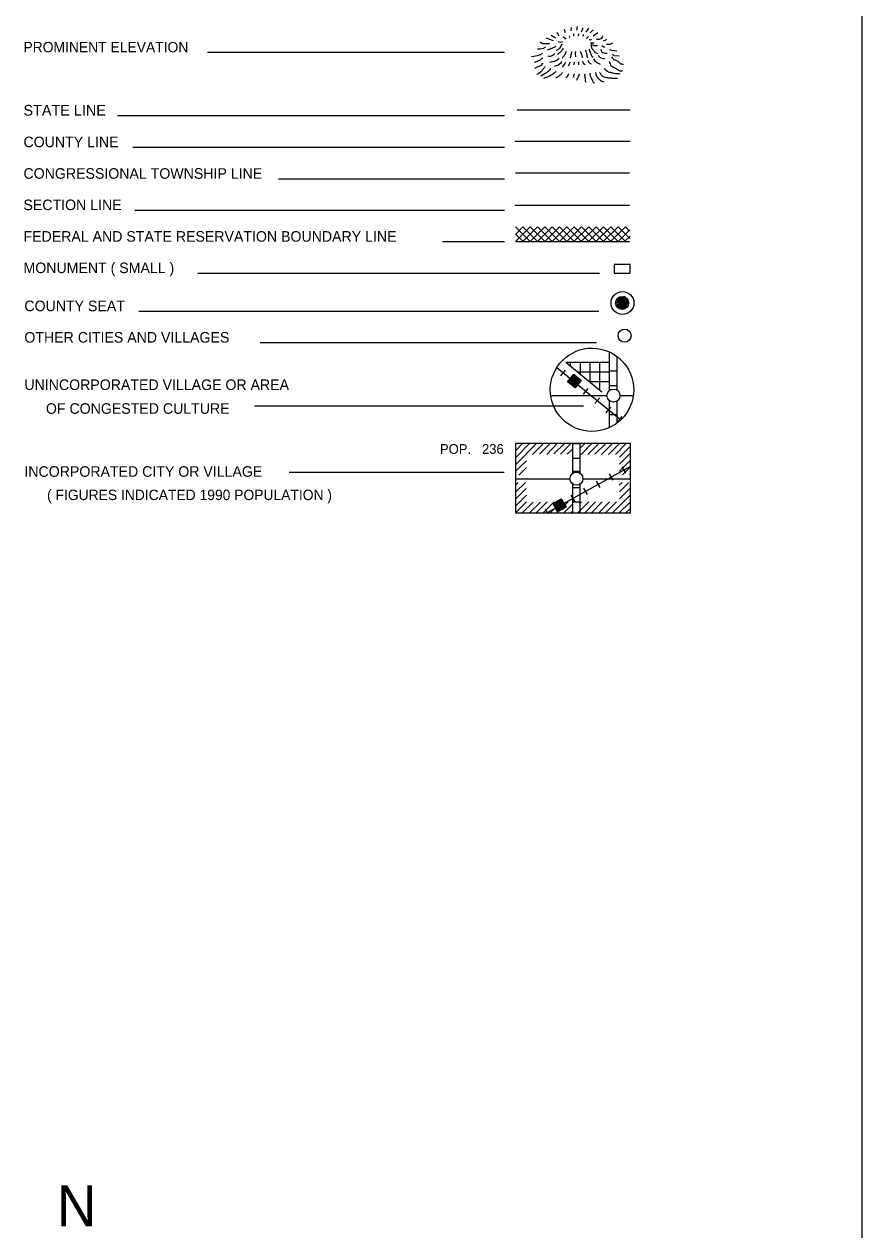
# Model space of a CAD drawing. Extents: x 2058110 to 2407976, y 16174948 to 16550910.
# Drawn here: x 2370886 to 2405235, y 16258636 to 16308091 of the extents above; entities that cross this region are included whole.
import ezdxf

# ---------------------------------------------------------------- set-up
doc = ezdxf.new("R2010")
doc.units = 0
for name, color, linetype in [('L12', 7, 'Continuous'), ('L23', 7, 'Continuous'), ('L25', 7, 'Continuous')]:
    doc.layers.add(name, color=color, linetype=linetype)

msp = doc.modelspace()

# ---------------------------------------------------------------- linework, layer by layer
at = {"layer": 'L12'}
for p, q in [((2392476, 16292852), (2394778, 16292852)), ((2395322, 16292852), (2395860, 16292852)), ((2391019, 16289441), (2393263, 16289441)), ((2393801, 16289441), (2395702, 16289441))]:
    msp.add_line(p, q, dxfattribs=at)
at = {"layer": 'L23'}
for p, q in [((2405235, 16359060), (2405235, 16179302)), ((2378405, 16306935), (2390580, 16306935)), ((2374720, 16304337), (2390580, 16304337)), ((2391103, 16304574), (2395734, 16304574)), ((2391003, 16303286), (2395734, 16303286)), ((2375337, 16303043), (2390580, 16303043)), ((2391035, 16301992), (2395702, 16301992)), ((2381319, 16301749), (2390580, 16301749)), ((2375422, 16300461), (2390580, 16300461)), ((2391003, 16300667), (2395702, 16300667)), ((2391035, 16299775), (2391636, 16299178)), ((2391035, 16299479), (2391330, 16299183)), ((2391045, 16299183), (2391636, 16299775)), ((2391045, 16299479), (2391335, 16299775)), ((2391335, 16299775), (2391937, 16299178)), ((2391346, 16299183), (2391937, 16299775)), ((2391636, 16299775), (2392238, 16299178)), ((2391647, 16299183), (2392238, 16299775)), ((2391937, 16299775), (2392534, 16299178)), ((2391943, 16299183), (2392534, 16299775)), ((2392238, 16299775), (2392835, 16299178)), ((2392244, 16299183), (2392835, 16299775)), ((2392534, 16299775), (2393136, 16299178)), ((2392545, 16299183), (2393136, 16299775)), ((2392835, 16299775), (2393437, 16299178)), ((2392846, 16299183), (2393437, 16299775)), ((2393136, 16299775), (2393738, 16299178)), ((2393147, 16299183), (2393738, 16299775)), ((2393437, 16299775), (2394039, 16299178)), ((2393442, 16299183), (2394039, 16299775)), ((2393738, 16299775), (2394335, 16299178)), ((2393743, 16299183), (2394335, 16299775)), ((2394039, 16299775), (2394635, 16299178)), ((2394044, 16299183), (2394635, 16299775)), ((2394335, 16299775), (2394936, 16299178)), ((2394345, 16299183), (2394936, 16299775)), ((2394635, 16299775), (2395237, 16299178)), ((2394646, 16299183), (2395237, 16299775)), ((2394936, 16299775), (2395538, 16299178)), ((2394947, 16299183), (2395538, 16299775)), ((2395237, 16299775), (2395718, 16299294)), ((2395264, 16299199), (2395718, 16299653)), ((2395517, 16299183), (2395734, 16299394)), ((2395538, 16299775), (2395713, 16299600)), ((2390580, 16299167), (2388036, 16299167)), ((2391035, 16299178), (2395702, 16299178)), ((2378004, 16297879), (2394477, 16297879)), ((2375585, 16296316), (2394445, 16296316)), ((2380570, 16295028), (2394350, 16295028)), ((2394894, 16293084), (2394894, 16294642)), ((2395195, 16293084), (2395195, 16294457)), ((2392893, 16293660), (2393078, 16293892)), ((2393094, 16294225), (2394894, 16294225)), ((2393294, 16294077), (2393294, 16294225)), ((2393696, 16293734), (2393696, 16294225)), ((2394097, 16293433), (2394097, 16294225)), ((2394493, 16293084), (2394493, 16294225)), ((2394894, 16293876), (2395195, 16293876)), ((2393168, 16293417), (2393727, 16293475)), ((2393194, 16293443), (2393696, 16293491)), ((2393205, 16293401), (2393701, 16293449)), ((2393220, 16293470), (2393669, 16293517)), ((2393226, 16293375), (2393685, 16293428)), ((2393247, 16293502), (2393643, 16293544)), ((2393263, 16293528), (2393611, 16293570)), ((2393263, 16293354), (2393653, 16293391)), ((2393284, 16293560), (2393585, 16293586)), ((2393305, 16293586), (2393564, 16293607)), ((2393337, 16293618), (2393527, 16293634)), ((2393352, 16293644), (2393500, 16293649)), ((2393368, 16293290), (2393553, 16293528)), ((2393379, 16293665), (2393479, 16293676)), ((2393395, 16293692), (2393453, 16293692)), ((2393579, 16293824), (2394894, 16293824)), ((2394097, 16293428), (2394894, 16293428)), ((2393284, 16293333), (2393638, 16293370)), ((2393310, 16293311), (2393611, 16293343)), ((2393337, 16293285), (2393595, 16293317)), ((2393368, 16293259), (2393569, 16293285)), ((2393395, 16293243), (2393543, 16293259)), ((2393421, 16293216), (2393527, 16293227)), ((2393442, 16293201), (2393500, 16293201)), ((2393828, 16292910), (2394018, 16293142)), ((2394894, 16293274), (2395195, 16293274)), ((2380327, 16292440), (2393817, 16292440)), ((2394292, 16292535), (2394488, 16292757)), ((2394894, 16291543), (2394894, 16292636)), ((2395195, 16291727), (2395195, 16292636)), ((2394752, 16292150), (2394947, 16292382)), ((2394894, 16292076), (2395195, 16292076)), ((2395222, 16291770), (2395412, 16292002)), ((2393685, 16290692), (2393896, 16290909)), ((2391029, 16290587), (2391335, 16290904)), ((2391029, 16290307), (2391621, 16290904)), ((2391045, 16290032), (2391885, 16290882)), ((2391737, 16290444), (2392186, 16290893)), ((2392022, 16290450), (2392460, 16290893)), ((2392312, 16290444), (2392761, 16290904)), ((2392603, 16290460), (2393030, 16290882)), ((2392877, 16290450), (2393321, 16290904)), ((2393152, 16290450), (2393379, 16290666)), ((2393379, 16290893), (2393680, 16290893)), ((2393379, 16289673), (2393379, 16290893)), ((2393680, 16289684), (2393680, 16290893)), ((2393722, 16290444), (2394160, 16290893)), ((2393997, 16290434), (2394445, 16290893)), ((2394292, 16290450), (2394731, 16290893)), ((2394562, 16290444), (2395010, 16290893)), ((2394852, 16290444), (2395295, 16290893)), ((2395137, 16290444), (2395575, 16290893)), ((2395295, 16290328), (2395744, 16290777)), ((2395295, 16290043), (2395744, 16290492)), ((2391035, 16289753), (2391478, 16290185)), ((2393379, 16290291), (2393680, 16290291)), ((2395301, 16289758), (2395744, 16290212)), ((2395559, 16289673), (2395412, 16289932)), ((2395427, 16289599), (2395744, 16289927)), ((2381752, 16289716), (2390570, 16289716)), ((2391172, 16289594), (2391478, 16289911)), ((2393379, 16289753), (2393680, 16289753)), ((2395037, 16289383), (2394884, 16289642)), ((2395702, 16289599), (2395744, 16289642)), ((2391035, 16289182), (2391145, 16289293)), ((2391035, 16288892), (2391446, 16289293)), ((2391035, 16288607), (2391467, 16289050)), ((2393379, 16288042), (2393379, 16289224)), ((2393379, 16289092), (2393680, 16289092)), ((2393680, 16288042), (2393680, 16289224)), ((2393986, 16288802), (2393838, 16289061)), ((2394509, 16289092), (2394361, 16289351)), ((2395285, 16289182), (2395401, 16289293)), ((2395295, 16288908), (2395670, 16289283)), ((2395295, 16288617), (2395734, 16289061)), ((2391029, 16288042), (2391489, 16288491)), ((2391045, 16288332), (2391478, 16288765)), ((2391309, 16288042), (2391763, 16288485)), ((2391610, 16288052), (2392054, 16288485)), ((2391885, 16288042), (2392328, 16288491)), ((2392170, 16288042), (2392619, 16288491)), ((2392455, 16288052), (2392888, 16288485)), ((2392587, 16288390), (2392603, 16288443)), ((2392603, 16288358), (2392634, 16288459)), ((2392619, 16288332), (2392661, 16288475)), ((2392634, 16288311), (2392692, 16288490)), ((2392661, 16288269), (2392729, 16288517)), ((2392677, 16288232), (2392761, 16288533)), ((2392692, 16288211), (2392787, 16288549)), ((2392703, 16288174), (2392819, 16288559)), ((2392719, 16288026), (2393189, 16288501)), ((2392729, 16288142), (2392851, 16288586)), ((2392745, 16288110), (2392877, 16288591)), ((2392761, 16288084), (2392909, 16288617)), ((2392787, 16288100), (2392930, 16288586)), ((2392935, 16288216), (2392787, 16288485)), ((2392819, 16288116), (2392946, 16288559)), ((2392851, 16288137), (2392962, 16288517)), ((2392888, 16288153), (2392978, 16288491)), ((2392909, 16288168), (2392993, 16288459)), ((2393463, 16288512), (2393310, 16288776)), ((2393379, 16288491), (2393680, 16288491)), ((2393579, 16288036), (2394039, 16288501)), ((2393659, 16288411), (2393743, 16288491)), ((2393870, 16288052), (2394313, 16288491)), ((2394155, 16288042), (2394593, 16288491)), ((2394430, 16288036), (2394884, 16288491)), ((2394731, 16288058), (2395169, 16288491)), ((2395005, 16288042), (2395728, 16288776)), ((2395285, 16288042), (2395728, 16288485)), ((2392344, 16288052), (2392259, 16288195)), ((2392946, 16288184), (2393009, 16288432)), ((2392978, 16288211), (2393036, 16288401)), ((2393004, 16288216), (2393051, 16288369)), ((2393020, 16288052), (2393363, 16288390)), ((2393036, 16288232), (2393067, 16288343)), ((2393062, 16288253), (2393078, 16288311)), ((2393294, 16288036), (2393368, 16288116)), ((2395559, 16288042), (2395734, 16288211))]:
    msp.add_line(p, q, dxfattribs=at)
for points in [[(2392819, 16307600), (2392745, 16307743)], [(2393078, 16307737), (2393046, 16307875)], [(2393321, 16307817), (2393326, 16307959)], [(2393543, 16307843), (2393569, 16307996)], [(2393743, 16307780), (2393801, 16307943)], [(2393928, 16307758), (2394039, 16307927)], [(2394097, 16307737), (2394218, 16307853)], [(2394218, 16307611), (2394403, 16307753)], [(2392428, 16307278), (2392138, 16307278), (2392085, 16307325), (2392043, 16307362)], [(2392587, 16307410), (2392296, 16307521)], [(2392677, 16307510), (2392497, 16307626)], [(2394646, 16307410), (2394736, 16307442), (2394767, 16307468)], [(2394767, 16307262), (2394910, 16307262), (2395021, 16307325)], [(2392138, 16306892), (2392043, 16306829), (2391927, 16306787), (2391779, 16306760), (2391684, 16306750)], [(2392259, 16307146), (2392170, 16307088), (2392043, 16307061), (2391937, 16307061)], [(2394894, 16307051), (2394968, 16307024), (2395185, 16306993)], [(2395005, 16306861), (2395068, 16306808), (2395280, 16306792)], [(2392143, 16306702), (2392043, 16306613), (2391927, 16306560), (2391795, 16306518)], [(2392154, 16306486), (2392054, 16306386), (2391943, 16306333), (2391811, 16306269)], [(2395243, 16296844), (2395512, 16296918), (2395222, 16296833), (2395538, 16296892), (2395200, 16296786), (2395538, 16296870), (2395544, 16296876), (2395163, 16296759), (2395602, 16296844), (2395185, 16296712), (2395618, 16296791), (2395153, 16296643), (2395639, 16296760), (2395142, 16296559), (2395639, 16296701), (2395195, 16296543), (2395644, 16296659), (2395195, 16296474), (2395602, 16296601), (2395285, 16296432), (2395586, 16296543), (2395385, 16296416), (2395586, 16296496), (2395618, 16296617), (2395200, 16296517)], [(2392729, 16294008), (2395354, 16291859)], [(2393094, 16294225), (2394577, 16293010)], [(2392555, 16290893), (2391029, 16290893), (2391029, 16288042), (2395744, 16288042), (2395744, 16290893), (2392555, 16290893)], [(2392339, 16288058), (2395734, 16289943)]]:
    msp.add_lwpolyline(points, dxfattribs=at)
for points in [[(2395728, 16297879), (2395728, 16298233), (2395079, 16298233), (2395079, 16297879)], [(2393168, 16293417), (2393421, 16293729), (2393727, 16293475), (2393479, 16293169)], [(2392761, 16288084), (2392571, 16288427), (2392909, 16288617), (2393104, 16288274)]]:
    msp.add_lwpolyline(points, close=True, dxfattribs=at)
for centre, radius in [((2395420, 16296655), 469), ((2395402, 16296655), 269), ((2395506, 16295312), 269), ((2395047, 16292855), 269), ((2393530, 16289447), 269)]:
    msp.add_circle(centre, radius, dxfattribs=at)
msp.add_ellipse((2394170, 16293093), major_axis=(-10, -1709), ratio=0.999925, dxfattribs=at)
for points in [[(2392967, 16307267), (2392935, 16307252), (2392846, 16307109), (2392761, 16307035), (2392687, 16307003)], [(2392967, 16307378), (2392888, 16307341), (2392787, 16307368)], [(2393104, 16307468), (2393046, 16307526), (2392993, 16307558)], [(2393247, 16307542), (2393247, 16307595), (2393236, 16307600)], [(2393437, 16307600), (2393426, 16307653), (2393442, 16307700)], [(2393595, 16307611), (2393627, 16307653), (2393643, 16307695)], [(2393796, 16307595), (2393812, 16307621), (2393828, 16307669)], [(2393928, 16307510), (2394002, 16307553), (2394028, 16307584)], [(2394060, 16307463), (2394113, 16307452), (2394155, 16307468)], [(2394102, 16307336), (2394144, 16307325), (2394261, 16307325)], [(2394118, 16307246), (2394155, 16307125), (2394234, 16307009), (2394329, 16306919), (2394419, 16306892)], [(2394134, 16307278), (2394245, 16307220), (2394393, 16307209)], [(2394345, 16307484), (2394419, 16307468), (2394630, 16307595)], [(2392687, 16307178), (2392460, 16307067), (2392339, 16307035)], [(2392645, 16306887), (2392587, 16306834), (2392502, 16306771), (2392376, 16306771)], [(2392993, 16307109), (2392946, 16307035), (2392872, 16306945), (2392787, 16306877), (2392751, 16306850)], [(2393104, 16306966), (2393062, 16306845), (2392978, 16306729), (2392946, 16306676)], [(2393337, 16306961), (2393305, 16306819), (2393268, 16306692)], [(2393495, 16306966), (2393484, 16306845), (2393500, 16306745)], [(2393685, 16306977), (2393743, 16306845), (2393770, 16306713)], [(2393896, 16307024), (2393960, 16306845), (2393975, 16306745), (2394002, 16306702)], [(2394055, 16307061), (2394071, 16306977), (2394113, 16306903), (2394155, 16306787), (2394213, 16306729)], [(2394419, 16306803), (2394472, 16306745), (2394694, 16306676)], [(2394519, 16307067), (2394572, 16306951), (2394789, 16306903)], [(2394577, 16307220), (2394651, 16307162), (2394694, 16307162)], [(2394963, 16306745), (2395095, 16306628), (2395237, 16306570), (2395311, 16306486), (2395459, 16306454)], [(2392254, 16306359), (2392186, 16306275), (2392112, 16306174), (2391900, 16306027)], [(2392487, 16306269), (2392376, 16306153), (2392275, 16306079), (2392069, 16305958)], [(2392814, 16306692), (2392777, 16306644), (2392687, 16306586), (2392434, 16306518)], [(2392919, 16306555), (2392877, 16306475), (2392613, 16306359)], [(2393078, 16306533), (2393051, 16306470), (2392946, 16306327)], [(2393268, 16306533), (2393247, 16306470), (2393194, 16306386)], [(2393442, 16306544), (2393426, 16306454), (2393411, 16306412)], [(2393622, 16306544), (2393622, 16306502), (2393611, 16306417)], [(2393780, 16306576), (2393812, 16306491), (2393896, 16306433)], [(2393997, 16306618), (2394028, 16306544), (2394129, 16306459)], [(2394234, 16306671), (2394292, 16306591), (2394503, 16306444)], [(2394662, 16306269), (2394852, 16306137), (2394968, 16306100), (2395142, 16306069), (2395311, 16306058)], [(2394878, 16306560), (2394963, 16306375), (2395163, 16306269), (2395285, 16306185), (2395422, 16306174)], [(2392703, 16306153), (2392661, 16306116), (2392502, 16305995), (2392180, 16305863)], [(2392962, 16306100), (2392861, 16306000), (2392687, 16305868)], [(2393210, 16306058), (2393168, 16305968), (2393094, 16305879)], [(2393442, 16306053), (2393405, 16305937), (2393384, 16305900)], [(2393638, 16306042), (2393611, 16305953), (2393553, 16305821), (2393537, 16305784)], [(2393870, 16306042), (2393870, 16305942), (2393880, 16305910), (2393896, 16305778), (2393917, 16305710)], [(2394076, 16306079), (2394097, 16305968), (2394155, 16305852), (2394192, 16305768), (2394261, 16305667)], [(2394313, 16306100), (2394335, 16306011), (2394393, 16305900), (2394503, 16305794), (2394651, 16305720)], [(2394472, 16306127), (2394530, 16306027), (2394667, 16305926), (2394836, 16305894), (2394995, 16305879), (2395222, 16305879)]]:
    msp.add_spline(points, degree=3, dxfattribs=at)

# ---------------------------------------------------------------- texts
for s, height, p in [('PROMINENT ELEVATION', 425.01, (2370860, 16306935)), ('STATE LINE', 441.6, (2370860, 16304337)), ('COUNTY LINE', 433.31, (2370860, 16303043)), ('CONGRESSIONAL TOWNSHIP LINE', 433.31, (2370860, 16301749)), ('SECTION LINE', 433.31, (2370860, 16300461)), ('FEDERAL AND STATE RESERVATION BOUNDARY LINE', 433.31, (2370860, 16299167)), ('MONUMENT ( SMALL )', 433.31, (2370860, 16297879)), ('COUNTY SEAT', 433.31, (2370897, 16296316)), ('OTHER CITIES AND VILLAGES', 433.31, (2370897, 16295028)), ('UNINCORPORATED VILLAGE OR AREA', 433.31, (2370897, 16293084)), ('OF CONGESTED CULTURE', 433.31, (2371779, 16292108)), ('POP.   236', 400, (2387935, 16290465)), ('INCORPORATED CITY OR VILLAGE', 433.31, (2370897, 16289525)), ('( FIGURES INDICATED 1990 POPULATION )', 425.01, (2371826, 16288570))]:
    msp.add_text(s, height=height, dxfattribs=at).set_placement(p)
at = {"layer": 'L25'}
msp.add_text('N', height=1674, rotation=359.9999, dxfattribs=at).set_placement((2372233, 16258785))

doc.saveas('drawing.dxf')
